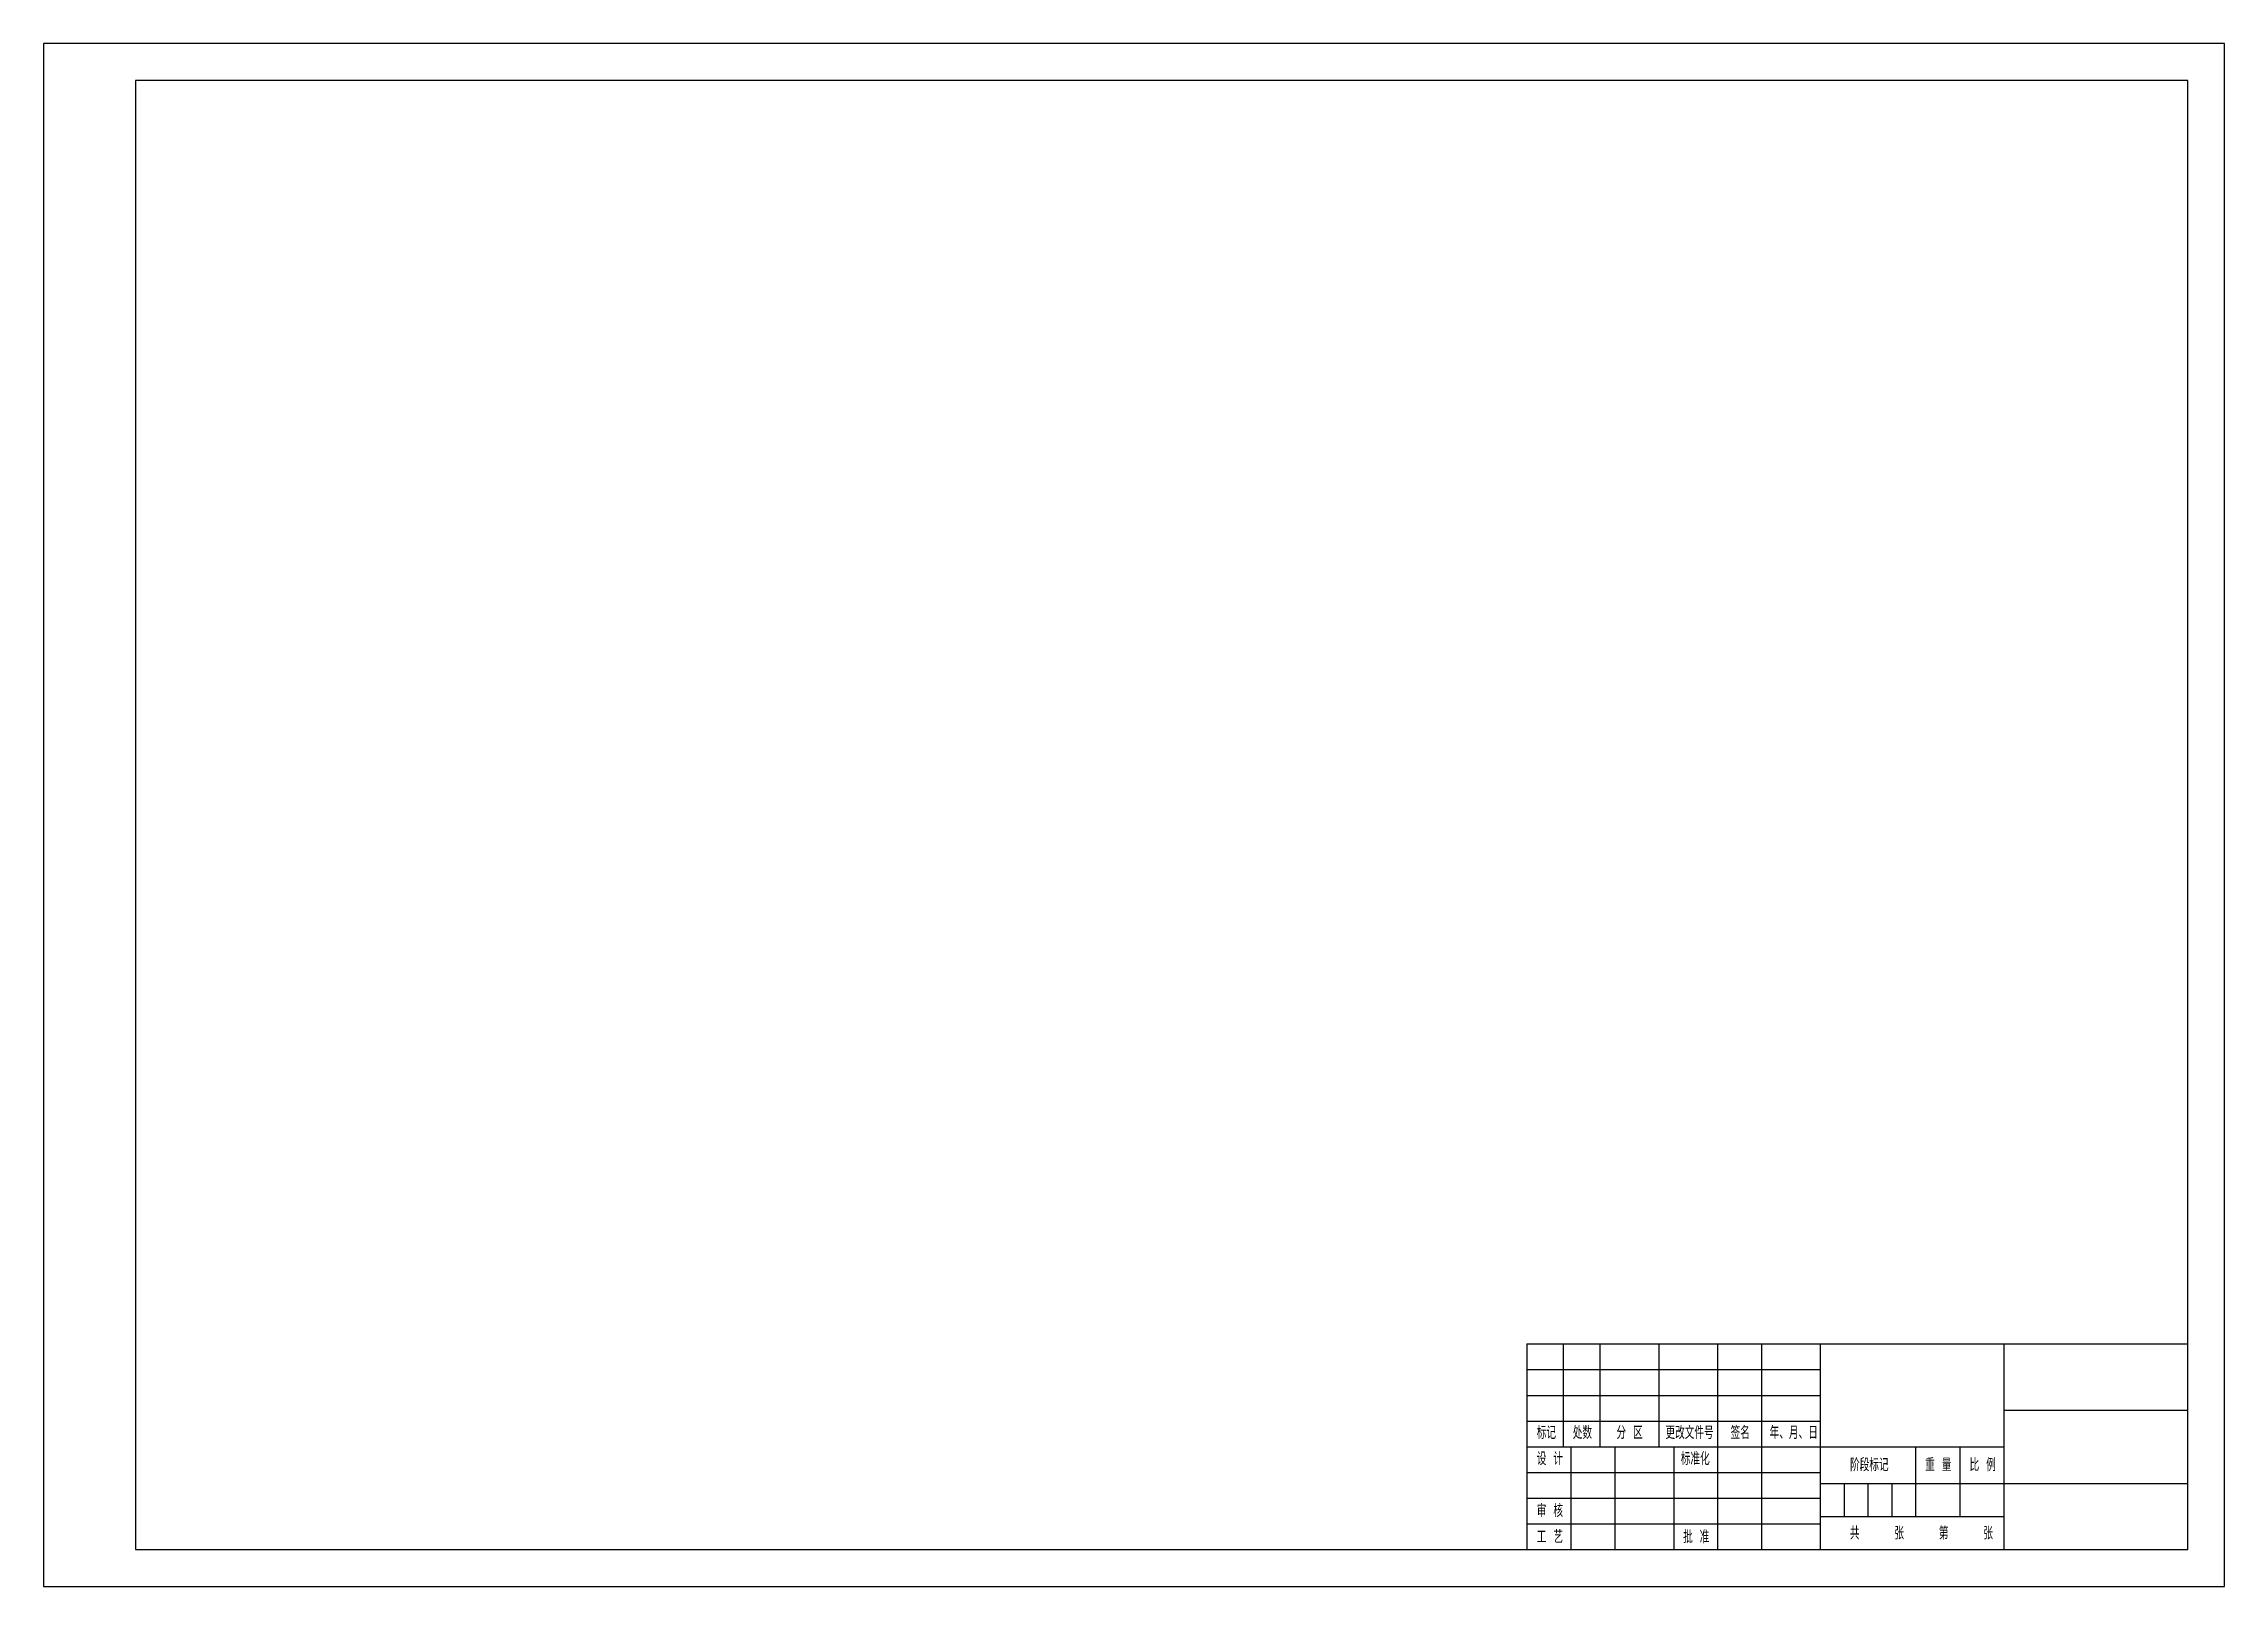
# Model space of a CAD drawing. Header units: millimetres. Extents: x 0 to 594, y 0 to 420.
import ezdxf
from ezdxf.enums import TextEntityAlignment as Align

# ---------------------------------------------------------------- set-up
doc = ezdxf.new("R2010")
doc.units = ezdxf.units.MM
for name, color, linetype in [('文字', 3, 'Continuous'), ('粗实线', 7, 'Continuous'), ('细实线', 5, 'Continuous')]:
    doc.layers.add(name, color=color, linetype=linetype)
doc.styles.add('工程字-10', font='gbenor.shx', dxfattribs={"height": 10, "bigfont": 'gbcbig.shx'})
doc.styles.add('工程字-35', font='gbenor.shx', dxfattribs={"height": 3.5, "bigfont": 'gbcbig.shx'})
doc.styles.add('工程字-7', font='gbenor.shx', dxfattribs={"height": 7, "bigfont": 'gbcbig.shx'})

# ---------------------------------------------------------------- blocks, each defined once
blk = doc.blocks.new('标题栏')
at = {"layer": '粗实线'}
for p, q in [((-180, 56), (-180, 0)), ((-180, 56), (0, 56)), ((-170, 28), (-170, 56)), ((-160, 28), (-160, 56)), ((-144, 28), (-144, 56)), ((-128, 0), (-128, 56)), ((-116, 0), (-116, 56)), ((-100, 0), (-100, 56)), ((-50, 0), (-50, 56)), ((0, 0), (0, 56)), ((-50, 38), (0, 38)), ((-180, 35), (-100, 35)), ((-180, 28), (-50, 28)), ((-168, 28), (-168, 0)), ((-156, 28), (-156, 0)), ((-140, 28), (-140, 0)), ((-100, 28), (-50, 28)), ((-74, 9), (-74, 28)), ((-62, 9), (-62, 28)), ((-100, 18), (0, 18)), ((-180, 7), (-100, 7)), ((-100, 9), (-50, 9)), ((-180, 0), (0, 0))]:
    blk.add_line(p, q, dxfattribs=at)
at = {"layer": '细实线'}
for p, q in [((-180, 49), (-100, 49)), ((-180, 42), (-100, 42)), ((-180, 21), (-100, 21)), ((-93.5, 9), (-93.5, 18)), ((-87, 9), (-87, 18)), ((-80.5, 9), (-80.5, 18)), ((-180, 14), (-100, 14))]:
    blk.add_line(p, q, dxfattribs=at)
at = {"layer": '文字', "style": '工程字-35'}
for s, p in [('标记', (-177.3, 30.1)), ('处数', (-167.49, 30.1)), ('分 区', (-155.6, 30.1)), ('更改文件号', (-142.24, 30.1)), ('签名', (-124.51, 30.1)), ('年、月、日', (-113.87, 30.1)), ('设 计', (-177.3, 23.01)), ('标准化', (-138.07, 23.01)), ('阶段标记', (-91.96, 21.35)), ('重 量', (-71.51, 21.35)), ('比 例', (-59.41, 21.35)), ('审 核', (-177.3, 8.84)), ('共     张     第     张', (-92, 2.75)), ('工 艺', (-177.3, 1.75)), ('批 准', (-137.44, 1.75))]:
    blk.add_text(s, height=3.5, dxfattribs=at).set_placement(p)
at = {"layer": '文字'}
for tag, height, style, p in [('(材料标记)', 10, '工程字-10', (-75, 42)), ('(单位名称)', 7, '工程字-7', (-25, 47)), ('(图样名称)', 10, '工程字-10', (-25, 28)), ('(设计)', 3.5, '工程字-35', (-162.05, 24.36)), ('(日期)', 3.5, '工程字-35', (-147.8, 24.31)), ('(重量)', 3.5, '工程字-35', (-68, 13.5)), ('(比例)', 3.5, '工程字-35', (-56, 13.5)), ('(图样代号)', 7, '工程字-7', (-25, 9)), ('Z1', 3.5, '工程字-35', (-85.73, 4.29)), ('Z2', 3.5, '工程字-35', (-64.26, 4.35))]:
    blk.add_attdef(tag, text='', height=height, dxfattribs=dict(at, style=style)).set_placement(p, align=Align.MIDDLE)

msp = doc.modelspace()

# ---------------------------------------------------------------- linework, layer by layer
at = {"layer": '粗实线'}
for p, q in [((25, 410), (25, 10)), ((584, 410), (25, 410)), ((584, 10), (584, 410)), ((25, 10), (584, 10))]:
    msp.add_line(p, q, dxfattribs=at)
at = {"layer": '细实线'}
for p, q in [((594, 420), (0, 420)), ((0, 420), (0, 0)), ((594, 0), (594, 420)), ((0, 0), (594, 0))]:
    msp.add_line(p, q, dxfattribs=at)

# ---------------------------------------------------------------- block references
msp.add_blockref('标题栏', (584, 10), dxfattribs=at)

doc.saveas('drawing.dxf')
